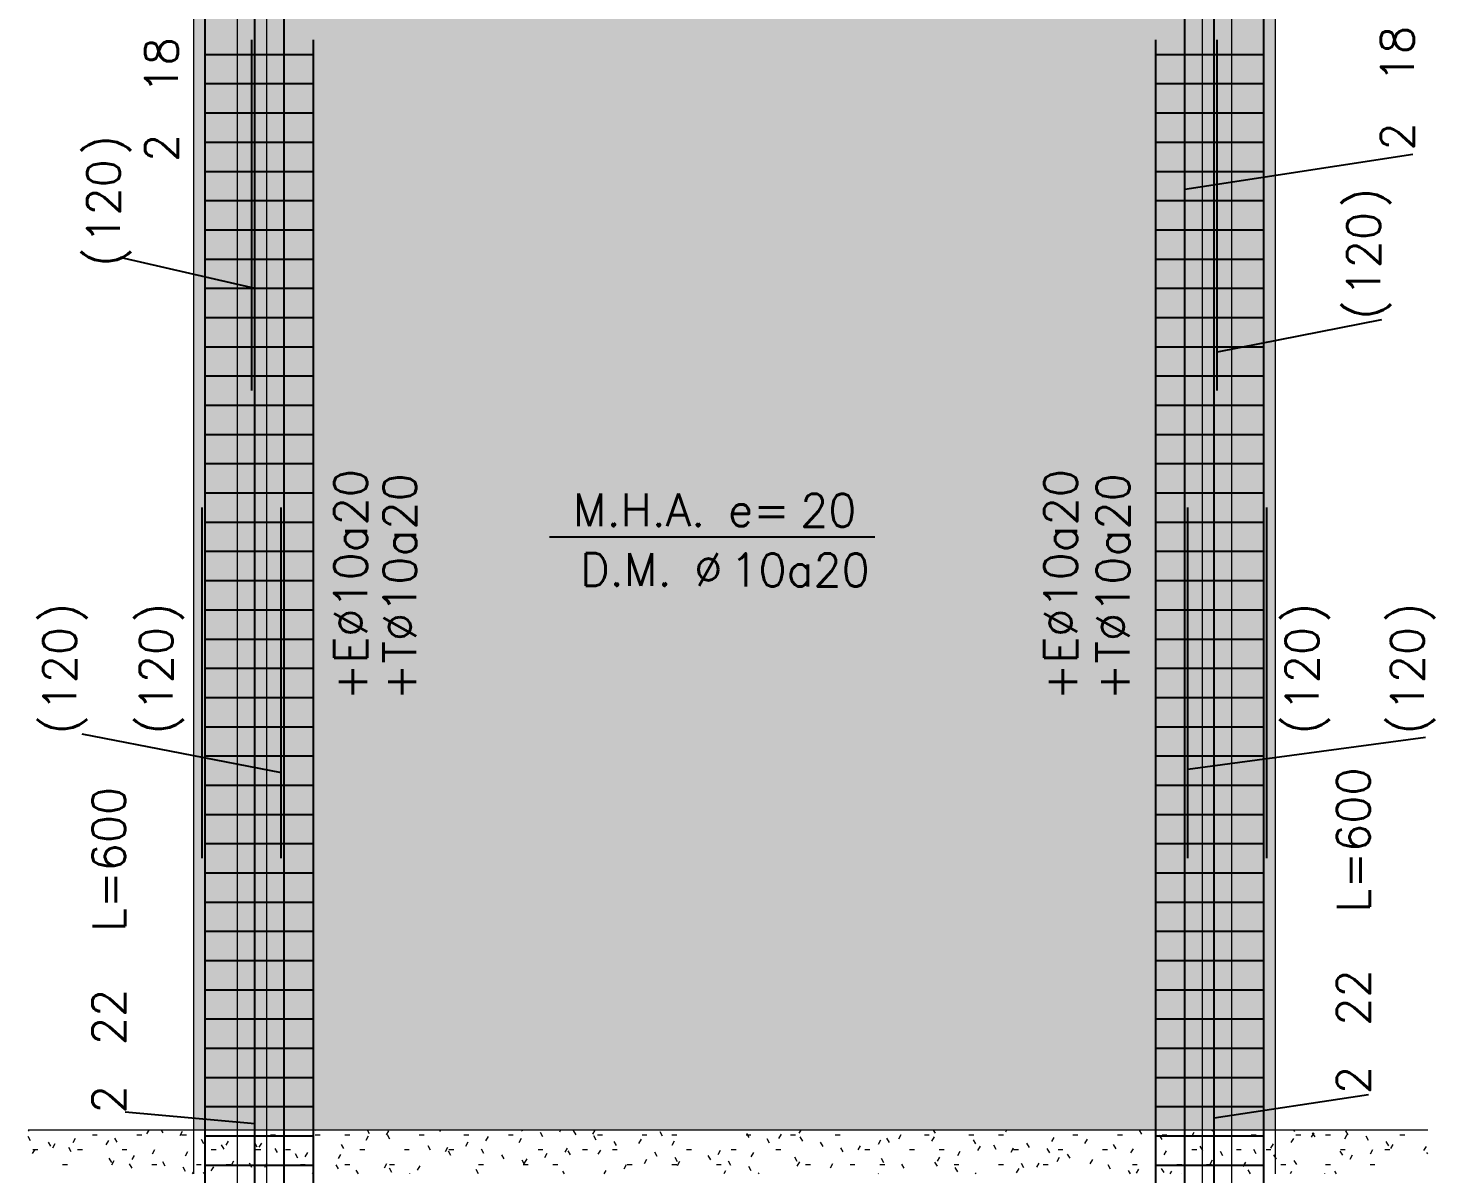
# Model space of a CAD drawing. Extents: x -58 to 5689, y 66 to 4123.
# Drawn here: x 535.8 to 1016.8, y 2535.9 to 2927.9 of the extents above; entities that cross this region are included whole.
import ezdxf
from ezdxf.enums import TextEntityAlignment as Align

# ---------------------------------------------------------------- set-up
doc = ezdxf.new("R2010")
doc.units = 0
doc.header["$LTSCALE"] = 30
doc.header["$MEASUREMENT"] = 0
doc.linetypes.add('EJE2a$0$RLE-PROYECCION', pattern=[0.71438, 0.47625, -0.23813])
doc.layers.get('0').update_dxf_attribs({"linetype": 'CONTINUOUS'})
doc.layers.add('EJE2a$0$RLA-ACHURADO', color=30, linetype='EJE2a$0$RLE-PROYECCION', lineweight=15, transparency=0.7)
doc.layers.add('EJE2a$0$RLA-CONTORNO', color=30, linetype='CONTINUOUS', lineweight=15)
doc.layers.add('EJE2a$0$RLA-EJES', color=1, linetype='CONTINUOUS', lineweight=9)
for name, color, linetype in [('EJE2a$0$RLA-FE', 7, 'CONTINUOUS'), ('EJE2a$0$TEXTOS-FE', 9, 'CONTINUOUS'), ('EJE2a$0$TEXTOS1', 9, 'CONTINUOUS')]:
    doc.layers.add(name, color=color, linetype=linetype)
doc.styles.add('EJE2a$0$ROMANS', font='romans.shx', dxfattribs={"height": 11.25})
pattern_1 = [(0, (-1931.41, -447.953), (20.32, 5.08), [1.676, -13.564, 1.676, -13.564, -81.28]), (0, (-1931.41, -447.953), (20.32, 5.08), [-30.48, 1.676, -28.804, 1.676, -13.564, -35.56]), (0, (-1931.41, -447.953), (20.32, 5.08), [-76.2, 1.676, -8.484, 1.676, -23.724]), (120, (-1923.79, -445.413), (-14.55941, 15.057636), [1.676, -13.564, 1.676, -13.564, -81.28]), (120, (-1923.79, -445.413), (-14.55941, 15.057636), [-30.48, 1.676, -28.804, 1.676, -13.564, -35.56]), (120, (-1923.79, -445.413), (-14.55941, 15.057636), [-76.2, 1.676, -8.484, 1.676, -23.724]), (240, (-1921.25, -435.253), (-5.76059, -20.137636), [1.676, -13.564, 1.676, -13.564, -81.28]), (240, (-1921.25, -435.253), (-5.76059, -20.137636), [-30.48, 1.676, -28.804, 1.676, -13.564, -35.56]), (240, (-1921.25, -435.253), (-5.76059, -20.137636), [-76.2, 1.676, -8.484, 1.676, -23.724])]

# ---------------------------------------------------------------- blocks, each defined once
blk = doc.blocks.new('*U40')
at = {"layer": 'EJE2a$0$RLA-FE'}
for p, q in [((0, 0), (1078.21, 0)), ((1078.21, 0), (1128.21, 0)), ((1128.21, 0), (1160, 0)), ((1160, 0), (1160, 0))]:
    blk.add_line(p, q, dxfattribs=at)
at = {"layer": 'EJE2a$0$RLA-FE', "color": 3, "style": 'EJE2a$0$ROMANS', "flags": 8}
for tag, p in [('F=', (488.44, 9.32)), ('NUM', (502.85, 9.32))]:
    blk.add_attdef(tag, text='', height=11.25, dxfattribs=at).set_placement(p, align=Align.RIGHT)
at = {"layer": 'EJE2a$0$RLA-FE', "color": 3, "style": 'EJE2a$0$ROMANS'}
for tag, p, flags in [('PHI', (506.74, 9.54), 14), ('DIAM', (516.6, 9.32), 12), ('MINUS', (538.62, 9.32), 13), ('MARK', (552.01, 9.32), 13), ('TEXTO_FE1', (555.31, 9.32), 8), ('TEXTO_FE2', (622.83, 9.34), 8), ('TIPO', (578.8, -75.78), 13), ('NVECES', (564.93, -94.72), 13), ('NUMFE', (568.86, -114.48), 13), ('CAPA', (577.06, -133.6), 13), ('DESPLAZA', (278.34, -151.59), 13), ('ESPACIO', (284.39, -169.95), 13), ('CANT', (298.23, -188.75), 13)]:
    blk.add_attdef(tag, p, '', height=11.25, dxfattribs=dict(at, flags=flags))
blk = doc.blocks.new('*U41')
at = {"layer": 'EJE2a$0$RLA-FE'}
for p, q in [((0, 0), (0, 0)), ((0, 0), (568.21, 0)), ((568.21, 0), (618.21, 0)), ((618.21, 0), (650, 0)), ((650, 0), (650, 0))]:
    blk.add_line(p, q, dxfattribs=at)
at = {"layer": 'EJE2a$0$RLA-FE', "color": 3, "style": 'EJE2a$0$ROMANS', "flags": 8}
for tag, p in [('F=', (233.44, 9.32)), ('NUM', (247.85, 9.32))]:
    blk.add_attdef(tag, text='', height=11.25, dxfattribs=at).set_placement(p, align=Align.RIGHT)
at = {"layer": 'EJE2a$0$RLA-FE', "color": 3, "style": 'EJE2a$0$ROMANS'}
for tag, p, flags in [('PHI', (251.74, 9.54), 14), ('DIAM', (261.6, 9.32), 12), ('MINUS', (283.62, 9.32), 13), ('MARK', (297.01, 9.32), 13), ('TEXTO_FE1', (300.31, 9.32), 8), ('TEXTO_FE2', (367.83, 9.34), 8), ('TIPO', (323.8, -75.78), 13), ('NVECES', (309.93, -94.72), 13), ('NUMFE', (313.86, -114.48), 13), ('CAPA', (322.06, -133.6), 13), ('DESPLAZA', (278.34, -151.59), 13), ('ESPACIO', (284.39, -169.95), 13), ('CANT', (298.23, -188.75), 13)]:
    blk.add_attdef(tag, p, '', height=11.25, dxfattribs=dict(at, flags=flags))
blk = doc.blocks.new('*U31')
at = {"layer": 'EJE2a$0$RLA-FE', "color": 6}
blk.add_line((0, 1), (120, 1), dxfattribs=at)
at = {"layer": 'EJE2a$0$RLA-FE', "color": 3, "style": 'EJE2a$0$ROMANS', "flags": 8}
for tag, p in [('(', (45.66, 11.14)), (')', (83.99, 11.14)), ('EMP', (64.68, 11.14))]:
    blk.add_attdef(tag, text='', height=11.25, dxfattribs=at).set_placement(p, align=Align.CENTER)
blk = doc.blocks.new('*U44')
at = {"layer": 'EJE2a$0$RLA-FE'}
for p, q in [((0, 0), (0, 0)), ((0, 0), (518.21, 0)), ((518.21, 0), (568.21, 0)), ((568.21, 0), (600, 0)), ((600, 0), (600, 0))]:
    blk.add_line(p, q, dxfattribs=at)
at = {"layer": 'EJE2a$0$RLA-FE', "color": 3, "style": 'EJE2a$0$ROMANS', "flags": 8}
for tag, p in [('F=', (227.91, 44.32)), ('NUM', (242.32, 44.32))]:
    blk.add_attdef(tag, text='', height=11.25, dxfattribs=at).set_placement(p, align=Align.RIGHT)
at = {"layer": 'EJE2a$0$RLA-FE', "color": 3, "style": 'EJE2a$0$ROMANS'}
for tag, p, flags in [('PHI', (246.21, 44.54), 14), ('DIAM', (256.07, 44.32), 12), ('MINUS', (278.09, 44.32), 13), ('MARK', (291.48, 44.32), 13), ('TEXTO_FE1', (294.78, 44.32), 8), ('TEXTO_FE2', (362.3, 44.34), 8), ('TIPO', (298.8, -75.78), 13), ('NVECES', (284.93, -94.72), 13), ('NUMFE', (288.86, -114.48), 13), ('CAPA', (297.06, -133.6), 13), ('DESPLAZA', (278.34, -151.59), 13), ('ESPACIO', (284.39, -169.95), 13), ('CANT', (298.23, -188.75), 13)]:
    blk.add_attdef(tag, p, '', height=11.25, dxfattribs=dict(at, flags=flags))
blk = doc.blocks.new('*U45')
at = {"layer": 'EJE2a$0$RLA-FE'}
for p, q in [((0, 0), (0, 0)), ((0, 0), (618.21, 0)), ((618.21, 0), (668.21, 0)), ((668.21, 0), (700, 0)), ((700, 0), (700, 0))]:
    blk.add_line(p, q, dxfattribs=at)
at = {"layer": 'EJE2a$0$RLA-FE', "color": 3, "style": 'EJE2a$0$ROMANS', "flags": 8}
for tag, p in [('F=', (258.44, 44.32)), ('NUM', (272.85, 44.32))]:
    blk.add_attdef(tag, text='', height=11.25, dxfattribs=at).set_placement(p, align=Align.RIGHT)
at = {"layer": 'EJE2a$0$RLA-FE', "color": 3, "style": 'EJE2a$0$ROMANS'}
for tag, p, flags in [('PHI', (276.74, 44.54), 14), ('DIAM', (286.6, 44.32), 12), ('MINUS', (308.62, 44.32), 13), ('MARK', (322.01, 44.32), 13), ('TEXTO_FE1', (325.31, 44.32), 8), ('TEXTO_FE2', (392.83, 44.34), 8), ('TIPO', (348.8, -75.78), 13), ('NVECES', (334.93, -94.72), 13), ('NUMFE', (338.86, -114.48), 13), ('CAPA', (347.06, -133.6), 13), ('DESPLAZA', (278.34, -151.59), 13), ('ESPACIO', (284.39, -169.95), 13), ('CANT', (298.23, -188.75), 13)]:
    blk.add_attdef(tag, p, '', height=11.25, dxfattribs=dict(at, flags=flags))
blk = doc.blocks.new('*U34')
at = {"layer": 'EJE2a$0$RLA-FE', "color": 6}
blk.add_line((0, 1), (120, 1), dxfattribs=at)
at = {"layer": 'EJE2a$0$RLA-FE', "color": 3, "style": 'EJE2a$0$ROMANS', "flags": 8}
for tag, p in [('(', (45.66, 46.14)), (')', (83.99, 46.14)), ('EMP', (64.68, 46.14))]:
    blk.add_attdef(tag, text='', height=11.25, dxfattribs=at).set_placement(p, align=Align.CENTER)
blk = doc.blocks.new('*U47')
at = {"layer": 'EJE2a$0$RLA-FE'}
for p, q in [((0, 0), (1078.21, 0)), ((1078.21, 0), (1128.21, 0)), ((1128.21, 0), (1160, 0)), ((1160, 0), (1160, 0))]:
    blk.add_line(p, q, dxfattribs=at)
at = {"layer": 'EJE2a$0$RLA-FE', "color": 3, "style": 'EJE2a$0$ROMANS', "flags": 8}
for tag, p in [('F=', (488.44, 69.32)), ('NUM', (502.85, 69.32))]:
    blk.add_attdef(tag, text='', height=11.25, dxfattribs=at).set_placement(p, align=Align.RIGHT)
at = {"layer": 'EJE2a$0$RLA-FE', "color": 3, "style": 'EJE2a$0$ROMANS'}
for tag, p, flags in [('PHI', (506.74, 69.54), 14), ('DIAM', (516.6, 69.32), 12), ('MINUS', (538.62, 69.32), 13), ('MARK', (552.01, 69.32), 13), ('TEXTO_FE1', (555.31, 69.32), 8), ('TEXTO_FE2', (622.83, 69.34), 8), ('TIPO', (578.8, -75.78), 13), ('NVECES', (564.93, -94.72), 13), ('NUMFE', (568.86, -114.48), 13), ('CAPA', (577.06, -133.6), 13), ('DESPLAZA', (278.34, -151.59), 13), ('ESPACIO', (284.39, -169.95), 13), ('CANT', (298.23, -188.75), 13)]:
    blk.add_attdef(tag, p, '', height=11.25, dxfattribs=dict(at, flags=flags))
blk = doc.blocks.new('*U48')
at = {"layer": 'EJE2a$0$RLA-FE'}
for p, q in [((0, 0), (0, 0)), ((0, 0), (618.21, 0)), ((618.21, 0), (668.21, 0)), ((668.21, 0), (700, 0)), ((700, 0), (700, 0))]:
    blk.add_line(p, q, dxfattribs=at)
at = {"layer": 'EJE2a$0$RLA-FE', "color": 3, "style": 'EJE2a$0$ROMANS', "flags": 8}
for tag, p in [('F=', (369.55, 69.32)), ('NUM', (383.96, 69.32))]:
    blk.add_attdef(tag, text='', height=11.25, dxfattribs=at).set_placement(p, align=Align.RIGHT)
at = {"layer": 'EJE2a$0$RLA-FE', "color": 3, "style": 'EJE2a$0$ROMANS'}
for tag, p, flags in [('PHI', (387.86, 69.54), 14), ('DIAM', (397.71, 69.32), 12), ('MINUS', (419.73, 69.32), 13), ('MARK', (433.12, 69.32), 13), ('TEXTO_FE1', (436.43, 69.32), 8), ('TEXTO_FE2', (503.95, 69.34), 8), ('TIPO', (348.8, -75.78), 13), ('NVECES', (334.93, -94.72), 13), ('NUMFE', (338.86, -114.48), 13), ('CAPA', (347.06, -133.6), 13), ('DESPLAZA', (278.34, -151.59), 13), ('ESPACIO', (284.39, -169.95), 13), ('CANT', (298.23, -188.75), 13)]:
    blk.add_attdef(tag, p, '', height=11.25, dxfattribs=dict(at, flags=flags))
blk = doc.blocks.new('*U37')
at = {"layer": 'EJE2a$0$RLA-FE', "color": 6}
blk.add_line((0, 1), (120, 1), dxfattribs=at)
at = {"layer": 'EJE2a$0$RLA-FE', "color": 3, "style": 'EJE2a$0$ROMANS', "flags": 8}
for tag, p in [('(', (45.66, 71.14)), ('EMP', (64.68, 71.14)), (')', (83.99, 71.14))]:
    blk.add_attdef(tag, text='', height=11.25, dxfattribs=at).set_placement(p, align=Align.CENTER)
blk = doc.blocks.new('*U50')
at = {"layer": 'EJE2a$0$RLA-FE'}
for p, q in [((0, 0), (918.21, 0)), ((918.21, 0), (968.21, 0)), ((968.21, 0), (1000, 0)), ((1000, 0), (1000, 0))]:
    blk.add_line(p, q, dxfattribs=at)
at = {"layer": 'EJE2a$0$RLA-FE', "color": 3, "style": 'EJE2a$0$ROMANS'}
for tag, p, flags in [('PHI', (426.74, 99.54), 14), ('DIAM', (436.6, 99.32), 12), ('MINUS', (458.62, 99.32), 13), ('MARK', (472.01, 99.32), 13), ('TEXTO_FE1', (475.31, 99.32), 8), ('TEXTO_FE2', (542.83, 99.34), 8), ('TIPO', (498.8, -75.78), 13), ('NVECES', (484.93, -94.72), 13), ('NUMFE', (488.86, -114.48), 13), ('CAPA', (497.06, -133.6), 13), ('DESPLAZA', (278.34, -151.59), 13), ('ESPACIO', (284.39, -169.95), 13), ('CANT', (298.23, -188.75), 13)]:
    blk.add_attdef(tag, p, '', height=11.25, dxfattribs=dict(at, flags=flags))
at = {"layer": 'EJE2a$0$RLA-FE', "color": 3, "style": 'EJE2a$0$ROMANS', "flags": 8}
for tag, p in [('F=', (408.44, 99.32)), ('NUM', (422.85, 99.32))]:
    blk.add_attdef(tag, text='', height=11.25, dxfattribs=at).set_placement(p, align=Align.RIGHT)
blk = doc.blocks.new('*U55')
at = {"layer": 'EJE2a$0$RLA-FE'}
for p, q in [((0, 0), (1078.21, 0)), ((1078.21, 0), (1128.21, 0)), ((1128.21, 0), (1160, 0)), ((1160, 0), (1160, 0))]:
    blk.add_line(p, q, dxfattribs=at)
at = {"layer": 'EJE2a$0$RLA-FE', "color": 3, "style": 'EJE2a$0$ROMANS', "text_generation_flag": 2}
for tag, p, flags in [('NUMFE', (568.86, 142.04), 13), ('NVECES', (564.93, 122.27), 13), ('TIPO', (578.8, 103.34), 13), ('TEXTO_FE1', (555.31, 18.23), 8), ('TEXTO_FE2', (622.83, 18.22), 8), ('PHI', (506.74, 18.02), 14), ('DIAM', (516.6, 18.23), 12), ('MINUS', (538.62, 18.23), 13), ('MARK', (552.01, 18.23), 13)]:
    blk.add_attdef(tag, p, '', height=11.25, rotation=180, dxfattribs=dict(at, flags=flags))
at = {"layer": 'EJE2a$0$RLA-FE', "color": 3, "style": 'EJE2a$0$ROMANS', "text_generation_flag": 2, "flags": 8}
for tag, p in [('F=', (488.44, 18.23)), ('NUM', (502.85, 18.23))]:
    blk.add_attdef(tag, text='', height=11.25, rotation=180, dxfattribs=at).set_placement(p, align=Align.RIGHT)
at = {"layer": 'EJE2a$0$RLA-FE', "color": 3, "style": 'EJE2a$0$ROMANS', "flags": 13}
for tag, p in [('CAPA', (577.06, -133.6)), ('DESPLAZA', (278.34, -151.59)), ('ESPACIO', (284.39, -169.95)), ('CANT', (298.23, -188.75))]:
    blk.add_attdef(tag, p, '', height=11.25, dxfattribs=at)
blk = doc.blocks.new('*U60')
at = {"layer": 'EJE2a$0$RLA-FE'}
for p, q in [((0, 0), (0, 0)), ((0, 0), (568.21, 0)), ((568.21, 0), (618.21, 0)), ((618.21, 0), (650, 0)), ((650, 0), (650, 0))]:
    blk.add_line(p, q, dxfattribs=at)
at = {"layer": 'EJE2a$0$RLA-FE', "color": 3, "style": 'EJE2a$0$ROMANS', "text_generation_flag": 2}
for tag, p, flags in [('NUMFE', (313.86, 142.04), 13), ('NVECES', (309.93, 122.27), 13), ('TIPO', (323.8, 103.34), 13), ('TEXTO_FE1', (366.83, 18.23), 8), ('TEXTO_FE2', (434.35, 18.22), 8), ('PHI', (318.26, 18.02), 14), ('DIAM', (328.12, 18.23), 12), ('MINUS', (350.14, 18.23), 13), ('MARK', (363.53, 18.23), 13)]:
    blk.add_attdef(tag, p, '', height=11.25, rotation=180, dxfattribs=dict(at, flags=flags))
at = {"layer": 'EJE2a$0$RLA-FE', "color": 3, "style": 'EJE2a$0$ROMANS', "text_generation_flag": 2, "flags": 8}
for tag, p in [('F=', (299.96, 18.23)), ('NUM', (314.37, 18.23))]:
    blk.add_attdef(tag, text='', height=11.25, rotation=180, dxfattribs=at).set_placement(p, align=Align.RIGHT)
at = {"layer": 'EJE2a$0$RLA-FE', "color": 3, "style": 'EJE2a$0$ROMANS', "flags": 13}
for tag, p in [('CAPA', (322.06, -133.6)), ('DESPLAZA', (278.34, -151.59)), ('ESPACIO', (284.39, -169.95)), ('CANT', (298.23, -188.75))]:
    blk.add_attdef(tag, p, '', height=11.25, dxfattribs=at)
blk = doc.blocks.new('*U56')
at = {"layer": 'EJE2a$0$RLA-FE'}
for p, q in [((0, 0), (0, 0)), ((0, 0), (518.21, 0)), ((518.21, 0), (568.21, 0)), ((568.21, 0), (600, 0)), ((600, 0), (600, 0))]:
    blk.add_line(p, q, dxfattribs=at)
at = {"layer": 'EJE2a$0$RLA-FE', "color": 3, "style": 'EJE2a$0$ROMANS', "text_generation_flag": 2}
for tag, p, flags in [('NUMFE', (288.86, 212.04), 13), ('NVECES', (284.93, 192.27), 13), ('TIPO', (298.8, 173.34), 13), ('PHI', (252.83, 53.02), 14), ('DIAM', (262.68, 53.23), 12), ('MINUS', (284.7, 53.23), 13), ('MARK', (298.09, 53.23), 13), ('TEXTO_FE1', (301.4, 53.23), 8), ('TEXTO_FE2', (368.92, 53.22), 8)]:
    blk.add_attdef(tag, p, '', height=11.25, rotation=180, dxfattribs=dict(at, flags=flags))
at = {"layer": 'EJE2a$0$RLA-FE', "color": 3, "style": 'EJE2a$0$ROMANS', "text_generation_flag": 2, "flags": 8}
for tag, p in [('F=', (234.52, 53.23)), ('NUM', (248.93, 53.23))]:
    blk.add_attdef(tag, text='', height=11.25, rotation=180, dxfattribs=at).set_placement(p, align=Align.RIGHT)
at = {"layer": 'EJE2a$0$RLA-FE', "color": 3, "style": 'EJE2a$0$ROMANS', "flags": 13}
for tag, p in [('CAPA', (297.06, -133.6)), ('DESPLAZA', (278.34, -151.59)), ('ESPACIO', (284.39, -169.95)), ('CANT', (298.23, -188.75))]:
    blk.add_attdef(tag, p, '', height=11.25, dxfattribs=at)
blk = doc.blocks.new('*U61')
at = {"layer": 'EJE2a$0$RLA-FE'}
for p, q in [((0, 0), (0, 0)), ((0, 0), (618.21, 0)), ((618.21, 0), (668.21, 0)), ((668.21, 0), (700, 0)), ((700, 0), (700, 0))]:
    blk.add_line(p, q, dxfattribs=at)
at = {"layer": 'EJE2a$0$RLA-FE', "color": 3, "style": 'EJE2a$0$ROMANS', "text_generation_flag": 2}
for tag, p, flags in [('NUMFE', (338.86, 212.04), 13), ('NVECES', (334.93, 192.27), 13), ('TIPO', (348.8, 173.34), 13), ('PHI', (299.64, 53.02), 14), ('DIAM', (309.5, 53.23), 12), ('MINUS', (331.52, 53.23), 13), ('MARK', (344.91, 53.23), 13), ('TEXTO_FE1', (348.21, 53.23), 8), ('TEXTO_FE2', (415.73, 53.22), 8)]:
    blk.add_attdef(tag, p, '', height=11.25, rotation=180, dxfattribs=dict(at, flags=flags))
at = {"layer": 'EJE2a$0$RLA-FE', "color": 3, "style": 'EJE2a$0$ROMANS', "text_generation_flag": 2, "flags": 8}
for tag, p in [('F=', (281.34, 53.23)), ('NUM', (295.75, 53.23))]:
    blk.add_attdef(tag, text='', height=11.25, rotation=180, dxfattribs=at).set_placement(p, align=Align.RIGHT)
at = {"layer": 'EJE2a$0$RLA-FE', "color": 3, "style": 'EJE2a$0$ROMANS', "flags": 13}
for tag, p in [('CAPA', (347.06, -133.6)), ('DESPLAZA', (278.34, -151.59)), ('ESPACIO', (284.39, -169.95)), ('CANT', (298.23, -188.75))]:
    blk.add_attdef(tag, p, '', height=11.25, dxfattribs=at)
blk = doc.blocks.new('*U58')
at = {"layer": 'EJE2a$0$RLA-FE', "color": 6}
blk.add_line((0, 1), (120, 1), dxfattribs=at)
at = {"layer": 'EJE2a$0$RLA-FE', "color": 3, "style": 'EJE2a$0$ROMANS', "text_generation_flag": 2, "flags": 8}
for tag, p in [('(', (27.62, 56.7)), (')', (65.96, 56.7)), ('EMP', (46.64, 56.7))]:
    blk.add_attdef(tag, text='', height=11.25, rotation=180, dxfattribs=at).set_placement(p, align=Align.CENTER)
blk = doc.blocks.new('*U53')
at = {"layer": 'EJE2a$0$RLA-FE'}
for p, q in [((0, 0), (1078.21, 0)), ((1078.21, 0), (1128.21, 0)), ((1128.21, 0), (1160, 0)), ((1160, 0), (1160, 0))]:
    blk.add_line(p, q, dxfattribs=at)
at = {"layer": 'EJE2a$0$RLA-FE', "color": 3, "style": 'EJE2a$0$ROMANS', "text_generation_flag": 2}
for tag, p, flags in [('NUMFE', (568.86, 262.04), 13), ('NVECES', (564.93, 242.27), 13), ('TIPO', (578.8, 223.34), 13), ('PHI', (506.74, 78.02), 14), ('DIAM', (516.6, 78.23), 12), ('MINUS', (538.62, 78.23), 13), ('MARK', (552.01, 78.23), 13), ('TEXTO_FE1', (555.31, 78.23), 8), ('TEXTO_FE2', (622.83, 78.22), 8)]:
    blk.add_attdef(tag, p, '', height=11.25, rotation=180, dxfattribs=dict(at, flags=flags))
at = {"layer": 'EJE2a$0$RLA-FE', "color": 3, "style": 'EJE2a$0$ROMANS', "text_generation_flag": 2, "flags": 8}
for tag, p in [('F=', (488.44, 78.23)), ('NUM', (502.85, 78.23))]:
    blk.add_attdef(tag, text='', height=11.25, rotation=180, dxfattribs=at).set_placement(p, align=Align.RIGHT)
at = {"layer": 'EJE2a$0$RLA-FE', "color": 3, "style": 'EJE2a$0$ROMANS', "flags": 13}
for tag, p in [('CAPA', (577.06, -133.6)), ('DESPLAZA', (278.34, -151.59)), ('ESPACIO', (284.39, -169.95)), ('CANT', (298.23, -188.75))]:
    blk.add_attdef(tag, p, '', height=11.25, dxfattribs=at)
blk = doc.blocks.new('*U59')
at = {"layer": 'EJE2a$0$RLA-FE'}
for p, q in [((0, 0), (0, 0)), ((0, 0), (618.21, 0)), ((618.21, 0), (668.21, 0)), ((668.21, 0), (700, 0)), ((700, 0), (700, 0))]:
    blk.add_line(p, q, dxfattribs=at)
at = {"layer": 'EJE2a$0$RLA-FE', "color": 3, "style": 'EJE2a$0$ROMANS', "text_generation_flag": 2}
for tag, p, flags in [('NUMFE', (338.86, 262.04), 13), ('NVECES', (334.93, 242.27), 13), ('TIPO', (348.8, 223.34), 13), ('PHI', (255.64, 78.02), 14), ('DIAM', (265.5, 78.23), 12), ('MINUS', (287.52, 78.23), 13), ('MARK', (300.91, 78.23), 13), ('TEXTO_FE1', (304.21, 78.23), 8), ('TEXTO_FE2', (371.73, 78.22), 8)]:
    blk.add_attdef(tag, p, '', height=11.25, rotation=180, dxfattribs=dict(at, flags=flags))
at = {"layer": 'EJE2a$0$RLA-FE', "color": 3, "style": 'EJE2a$0$ROMANS', "text_generation_flag": 2, "flags": 8}
for tag, p in [('F=', (237.34, 78.23)), ('NUM', (251.75, 78.23))]:
    blk.add_attdef(tag, text='', height=11.25, rotation=180, dxfattribs=at).set_placement(p, align=Align.RIGHT)
at = {"layer": 'EJE2a$0$RLA-FE', "color": 3, "style": 'EJE2a$0$ROMANS', "flags": 13}
for tag, p in [('CAPA', (347.06, -133.6)), ('DESPLAZA', (278.34, -151.59)), ('ESPACIO', (284.39, -169.95)), ('CANT', (298.23, -188.75))]:
    blk.add_attdef(tag, p, '', height=11.25, dxfattribs=at)
blk = doc.blocks.new('*U57')
at = {"layer": 'EJE2a$0$RLA-FE', "color": 6}
blk.add_line((0, 1), (120, 1), dxfattribs=at)
at = {"layer": 'EJE2a$0$RLA-FE', "color": 3, "style": 'EJE2a$0$ROMANS', "text_generation_flag": 2, "flags": 8}
for tag, p in [('(', (45.66, 81.7)), (')', (83.99, 81.7)), ('EMP', (64.68, 81.7))]:
    blk.add_attdef(tag, text='', height=11.25, rotation=180, dxfattribs=at).set_placement(p, align=Align.CENTER)
blk = doc.blocks.new('*U54')
at = {"layer": 'EJE2a$0$RLA-FE'}
for p, q in [((0, 0), (918.21, 0)), ((918.21, 0), (968.21, 0)), ((968.21, 0), (1000, 0)), ((1000, 0), (1000, 0))]:
    blk.add_line(p, q, dxfattribs=at)
at = {"layer": 'EJE2a$0$RLA-FE', "color": 3, "style": 'EJE2a$0$ROMANS', "text_generation_flag": 2}
for tag, p, flags in [('NUMFE', (488.86, 322.04), 13), ('NVECES', (484.93, 302.27), 13), ('TIPO', (498.8, 283.34), 13), ('PHI', (426.74, 108.02), 14), ('DIAM', (436.6, 108.23), 12), ('MINUS', (458.62, 108.23), 13), ('MARK', (472.01, 108.23), 13), ('TEXTO_FE1', (475.31, 108.23), 8), ('TEXTO_FE2', (542.83, 108.22), 8)]:
    blk.add_attdef(tag, p, '', height=11.25, rotation=180, dxfattribs=dict(at, flags=flags))
at = {"layer": 'EJE2a$0$RLA-FE', "color": 3, "style": 'EJE2a$0$ROMANS', "text_generation_flag": 2, "flags": 8}
for tag, p in [('F=', (408.44, 108.23)), ('NUM', (422.85, 108.23))]:
    blk.add_attdef(tag, text='', height=11.25, rotation=180, dxfattribs=at).set_placement(p, align=Align.RIGHT)
at = {"layer": 'EJE2a$0$RLA-FE', "color": 3, "style": 'EJE2a$0$ROMANS', "flags": 13}
for tag, p in [('CAPA', (497.06, -133.6)), ('DESPLAZA', (278.34, -151.59)), ('ESPACIO', (284.39, -169.95)), ('CANT', (298.23, -188.75))]:
    blk.add_attdef(tag, p, '', height=11.25, dxfattribs=at)
blk = doc.blocks.new('*U65')
at = {"layer": 'EJE2a$0$RLA-FE', "color": 6}
blk.add_line((0, 1), (120, 1), dxfattribs=at)
at = {"layer": 'EJE2a$0$RLA-FE', "color": 3, "style": 'EJE2a$0$ROMANS', "text_generation_flag": 2, "flags": 8}
for tag, p in [('(', (45.66, 18.66)), (')', (83.99, 18.66)), ('EMP', (64.68, 18.66))]:
    blk.add_attdef(tag, text='', height=11.25, rotation=180, dxfattribs=at).set_placement(p, align=Align.CENTER)
blk = doc.blocks.new('*U28')
at = {"layer": 'EJE2a$0$TEXTOS1', "color": 5}
blk.add_line((-55.6, 0), (55.6, 0), dxfattribs=at)
at = {"layer": 'EJE2a$0$TEXTOS-FE', "color": 9, "style": 'EJE2a$0$ROMANS'}
blk.add_text('D.M. %%C', height=11.25, dxfattribs=at).set_placement((-20.83, -16.82), align=Align.CENTER)
at = {"layer": 'EJE2a$0$TEXTOS-FE', "color": 9, "style": 'EJE2a$0$ROMANS', "flags": 12}
blk.add_attdef('MALLA_1', (6.16, -16.96), '', height=11.25, dxfattribs=at)
at = {"layer": 'EJE2a$0$TEXTOS1', "color": 9, "style": 'EJE2a$0$ROMANS'}
blk.add_text('M.H.A. e=', height=11.25, dxfattribs=at).set_placement((-10.55, 3.6), align=Align.CENTER)
at = {"layer": 'EJE2a$0$TEXTOS1', "color": 9, "style": 'EJE2a$0$ROMANS', "flags": 12}
blk.add_attdef('ESPESOR', (30.06, 3.44), '', height=11.25, dxfattribs=at)
blk = doc.blocks.new('EJE2a')
at = {"layer": 'EJE2a$0$RLA-ACHURADO'}
h = blk.add_hatch(dxfattribs=at)
h.set_pattern_fill('SAND - DENSE', color=256, style=0, pattern_type=2)
h.set_pattern_definition(pattern_1)
h.paths.add_polyline_path([(-1709.52, -5), (-1709.52, 376), (-1729.02, 376), (-1729.02, 391), (-2060.02, 391), (-2060.02, 376), (-2079.52, 376), (-2079.52, -5), (-1729.02, -5)], flags=0)
h = blk.add_hatch(dxfattribs=at)
h.set_pattern_fill('SAND - DENSE', color=256, style=0, pattern_type=2)
h.set_pattern_definition(pattern_1)
h.paths.add_polyline_path([(-2136.06, -20), (-1657.51, -20), (-1657.51, -5), (-2136.06, -5)], flags=0)
at = {"layer": 'EJE2a$0$RLA-CONTORNO'}
for p, q in [((-2054.52, 787), (-2054.52, -857)), ((-1734.52, -857), (-1734.52, 787)), ((-2079.52, 376), (-2079.52, -20)), ((-1709.52, -20), (-1709.52, 376)), ((-1657.51, -5), (-2136.06, -5))]:
    blk.add_line(p, q, dxfattribs=at)
at = {"layer": 'EJE2a$0$RLA-EJES'}
for p, q in [((-2064.52, -973.11), (-2064.52, 1463)), ((-1724.52, -973.11), (-1724.52, 1463))]:
    blk.add_line(p, q, dxfattribs=at)
at = {"layer": 'EJE2a$0$RLA-FE', "color": 1}
for p, q in [((-2075.52, 363), (-2038.52, 363)), ((-1750.52, 363), (-1713.52, 363)), ((-2075.52, 353), (-2038.52, 353)), ((-1750.52, 353), (-1713.52, 353)), ((-2075.52, 343), (-2038.52, 343)), ((-1750.52, 343), (-1713.52, 343)), ((-2075.52, 333), (-2038.52, 333)), ((-1750.52, 333), (-1713.52, 333)), ((-2075.52, 323), (-2038.52, 323)), ((-1750.52, 323), (-1713.52, 323)), ((-2075.52, 313), (-2038.52, 313)), ((-1750.52, 313), (-1713.52, 313)), ((-2075.52, 303), (-2038.52, 303)), ((-1750.52, 303), (-1713.52, 303)), ((-2075.52, 293), (-2038.52, 293)), ((-1750.52, 293), (-1713.52, 293)), ((-2075.52, 283), (-2038.52, 283)), ((-1750.52, 283), (-1713.52, 283)), ((-2075.52, 273), (-2038.52, 273)), ((-1750.52, 273), (-1713.52, 273)), ((-2075.52, 263), (-2038.52, 263)), ((-1750.52, 263), (-1713.52, 263)), ((-2075.52, 253), (-2038.52, 253)), ((-1750.52, 253), (-1713.52, 253)), ((-2075.52, 243), (-2038.52, 243)), ((-1750.52, 243), (-1713.52, 243)), ((-2075.52, 233), (-2038.52, 233)), ((-1750.52, 233), (-1713.52, 233)), ((-2075.52, 223), (-2038.52, 223)), ((-1750.52, 223), (-1713.52, 223)), ((-2075.52, 213), (-2038.52, 213)), ((-1750.52, 213), (-1713.52, 213)), ((-2075.52, 203), (-2038.52, 203)), ((-1750.52, 203), (-1713.52, 203)), ((-2075.52, 193), (-2038.52, 193)), ((-1750.52, 193), (-1713.52, 193)), ((-2075.52, 183), (-2038.52, 183)), ((-1750.52, 183), (-1713.52, 183)), ((-2075.52, 173), (-2038.52, 173)), ((-1750.52, 173), (-1713.52, 173)), ((-2075.52, 163), (-2038.52, 163)), ((-1750.52, 163), (-1713.52, 163)), ((-2075.52, 153), (-2038.52, 153)), ((-1750.52, 153), (-1713.52, 153)), ((-2075.52, 143), (-2038.52, 143)), ((-1750.52, 143), (-1713.52, 143)), ((-2075.52, 133), (-2038.52, 133)), ((-1750.52, 133), (-1713.52, 133)), ((-2075.52, 123), (-2038.52, 123)), ((-1750.52, 123), (-1713.52, 123)), ((-2075.52, 113), (-2038.52, 113)), ((-1750.52, 113), (-1713.52, 113)), ((-2075.52, 103), (-2038.52, 103)), ((-1750.52, 103), (-1713.52, 103)), ((-2075.52, 93), (-2038.52, 93)), ((-1750.52, 93), (-1713.52, 93)), ((-2075.52, 83), (-2038.52, 83)), ((-1750.52, 83), (-1713.52, 83)), ((-2075.52, 73), (-2038.52, 73)), ((-1750.52, 73), (-1713.52, 73)), ((-2075.52, 63), (-2038.52, 63)), ((-1750.52, 63), (-1713.52, 63)), ((-2075.52, 53), (-2038.52, 53)), ((-1750.52, 53), (-1713.52, 53)), ((-2075.52, 43), (-2038.52, 43)), ((-1750.52, 43), (-1713.52, 43)), ((-2075.52, 33), (-2038.52, 33)), ((-1750.52, 33), (-1713.52, 33)), ((-2075.52, 23), (-2038.52, 23)), ((-1750.52, 23), (-1713.52, 23)), ((-2075.52, 13), (-2038.52, 13)), ((-1750.52, 13), (-1713.52, 13)), ((-2075.52, 3), (-2038.52, 3)), ((-1750.52, 3), (-1713.52, 3)), ((-2075.52, -7), (-2038.52, -7)), ((-1750.52, -7), (-1713.52, -7)), ((-2075.52, -17), (-2038.52, -17)), ((-1750.52, -17), (-1713.52, -17))]:
    blk.add_line(p, q, dxfattribs=at)
at = {"layer": 'EJE2a$0$RLA-FE', "color": 2}
for p, q in [((-1740.52, 316.87), (-1662.63, 328.91)), ((-2104.66, 293.66), (-2058.52, 283)), ((-1673.27, 272.23), (-1729.52, 261.08)), ((-2117.68, 130.6), (-2049.52, 117.36)), ((-1658.28, 129.34), (-1739.52, 118.4)), ((-1677.75, 7.01), (-1730.52, -0.99)), ((-2102.84, 1.21), (-2058.52, -2.81))]:
    blk.add_line(p, q, dxfattribs=at)
ref = blk.add_blockref('*U28', (-1902.17, 197.97))
ref.add_attrib('ESPESOR', '20', (-1872.11, 201.41), dxfattribs={"layer": 'EJE2a$0$TEXTOS1', "color": 9, "height": 11.25, "style": 'EJE2a$0$ROMANS'})
ref.add_attrib('MALLA_1', '10a20', (-1896.01, 181.01), dxfattribs={"layer": 'EJE2a$0$TEXTOS-FE', "color": 9, "height": 11.25, "style": 'EJE2a$0$ROMANS'})
ref = blk.add_blockref('*U37', (-2048.52, 88), dxfattribs=dict(rotation=90))
ref.add_attrib('EMP', '120', dxfattribs={"layer": 'EJE2a$0$RLA-FE', "color": 3, "height": 11.25, "rotation": 90, "style": 'EJE2a$0$ROMANS'}).set_placement((-2119.66, 152.68), align=Align.CENTER)
ref.add_attrib('(', '(', dxfattribs={"layer": 'EJE2a$0$RLA-FE', "color": 3, "height": 11.25, "rotation": 90, "style": 'EJE2a$0$ROMANS'}).set_placement((-2119.66, 133.66), align=Align.CENTER)
ref.add_attrib(')', ')', dxfattribs={"layer": 'EJE2a$0$RLA-FE', "color": 3, "height": 11.25, "rotation": 90, "style": 'EJE2a$0$ROMANS'}).set_placement((-2119.66, 171.99), align=Align.CENTER)
ref = blk.add_blockref('*U57', (-1740.52, 88), dxfattribs=dict(xscale=-1, rotation=270))
ref.add_attrib('EMP', '120', dxfattribs={"layer": 'EJE2a$0$RLA-FE', "color": 3, "height": 11.25, "rotation": 90, "style": 'EJE2a$0$ROMANS'}).set_placement((-1658.82, 152.68), align=Align.CENTER)
ref.add_attrib('(', '(', dxfattribs={"layer": 'EJE2a$0$RLA-FE', "color": 3, "height": 11.25, "rotation": 90, "style": 'EJE2a$0$ROMANS'}).set_placement((-1658.82, 133.66), align=Align.CENTER)
ref.add_attrib(')', ')', dxfattribs={"layer": 'EJE2a$0$RLA-FE', "color": 3, "height": 11.25, "rotation": 90, "style": 'EJE2a$0$ROMANS'}).set_placement((-1658.82, 171.99), align=Align.CENTER)
ref = blk.add_blockref('*U65', (-1713.52, 88), dxfattribs=dict(xscale=-1, rotation=270))
ref.add_attrib('EMP', '120', dxfattribs={"layer": 'EJE2a$0$RLA-FE', "color": 3, "height": 11.25, "rotation": 90, "style": 'EJE2a$0$ROMANS'}).set_placement((-1694.85, 152.68), align=Align.CENTER)
ref.add_attrib('(', '(', dxfattribs={"layer": 'EJE2a$0$RLA-FE', "color": 3, "height": 11.25, "rotation": 90, "style": 'EJE2a$0$ROMANS'}).set_placement((-1694.85, 133.66), align=Align.CENTER)
ref.add_attrib(')', ')', dxfattribs={"layer": 'EJE2a$0$RLA-FE', "color": 3, "height": 11.25, "rotation": 90, "style": 'EJE2a$0$ROMANS'}).set_placement((-1694.85, 171.99), align=Align.CENTER)
at = {"layer": 'EJE2a$0$RLA-FE'}
ref = blk.add_blockref('*U45', (-2058.52, 248), dxfattribs=dict(at, rotation=90))
ref.add_attrib('DIAM', '18', (-2102.84, 534.6), dxfattribs={"color": 3, "height": 11.25, "rotation": 90, "style": 'EJE2a$0$ROMANS'})
ref.add_attrib('NUM', '2', dxfattribs={"color": 3, "height": 11.25, "rotation": 90, "style": 'EJE2a$0$ROMANS'}).set_placement((-2102.84, 520.85), align=Align.RIGHT)
ref.add_attrib('TEXTO_FE1', 'L=700', (-2102.84, 573.31), dxfattribs={"color": 3, "height": 11.25, "rotation": 90, "style": 'EJE2a$0$ROMANS'})
ref = blk.add_blockref('*U61', (-1730.52, 248), dxfattribs=dict(at, xscale=-1, rotation=270))
ref.add_attrib('DIAM', '18', (1677.29, 557.5), dxfattribs={"color": 3, "extrusion": (0, 0, -1), "height": 11.25, "rotation": 270, "style": 'EJE2a$0$ROMANS', "text_generation_flag": 2})
ref.add_attrib('NUM', '2', dxfattribs={"color": 3, "extrusion": (0, 0, -1), "height": 11.25, "rotation": 270, "style": 'EJE2a$0$ROMANS', "text_generation_flag": 2}).set_placement((1677.29, 543.75), align=Align.RIGHT)
ref.add_attrib('TEXTO_FE1', 'L=700', (1677.29, 596.21), dxfattribs={"color": 3, "extrusion": (0, 0, -1), "height": 11.25, "rotation": 270, "style": 'EJE2a$0$ROMANS', "text_generation_flag": 2})
ref = blk.add_blockref('*U48', (-2048.52, 88), dxfattribs=dict(at, rotation=90))
ref.add_attrib('DIAM', '18', (-2117.84, 485.71), dxfattribs={"color": 3, "height": 11.25, "rotation": 90, "style": 'EJE2a$0$ROMANS'})
ref.add_attrib('NUM', '2', dxfattribs={"color": 3, "height": 11.25, "rotation": 90, "style": 'EJE2a$0$ROMANS'}).set_placement((-2117.84, 471.96), align=Align.RIGHT)
ref.add_attrib('TEXTO_FE1', 'L=700', (-2117.84, 524.43), dxfattribs={"color": 3, "height": 11.25, "rotation": 90, "style": 'EJE2a$0$ROMANS'})
ref = blk.add_blockref('*U59', (-1740.52, 88), dxfattribs=dict(at, xscale=-1, rotation=270))
ref.add_attrib('DIAM', '18', (1662.29, 353.5), dxfattribs={"color": 3, "extrusion": (0, 0, -1), "height": 11.25, "rotation": 270, "style": 'EJE2a$0$ROMANS', "text_generation_flag": 2})
ref.add_attrib('NUM', '2', dxfattribs={"color": 3, "extrusion": (0, 0, -1), "height": 11.25, "rotation": 270, "style": 'EJE2a$0$ROMANS', "text_generation_flag": 2}).set_placement((1662.29, 339.75), align=Align.RIGHT)
ref.add_attrib('TEXTO_FE1', 'L=700', (1662.29, 392.21), dxfattribs={"color": 3, "extrusion": (0, 0, -1), "height": 11.25, "rotation": 270, "style": 'EJE2a$0$ROMANS', "text_generation_flag": 2})
ref = blk.add_blockref('*U41', (-2075.52, 88), dxfattribs=dict(at, rotation=90))
ref.add_attrib('DIAM', '18', (-2084.84, 349.6), dxfattribs={"color": 3, "height": 11.25, "rotation": 90, "style": 'EJE2a$0$ROMANS'})
ref.add_attrib('NUM', '2', dxfattribs={"color": 3, "height": 11.25, "rotation": 90, "style": 'EJE2a$0$ROMANS'}).set_placement((-2084.84, 335.85), align=Align.RIGHT)
ref.add_attrib('TEXTO_FE1', 'L=650', (-2084.84, 388.31), dxfattribs={"color": 3, "height": 11.25, "rotation": 90, "style": 'EJE2a$0$ROMANS'})
ref = blk.add_blockref('*U60', (-1713.52, 88), dxfattribs=dict(at, xscale=-1, rotation=270))
ref.add_attrib('DIAM', '18', (1695.29, 416.12), dxfattribs={"color": 3, "extrusion": (0, 0, -1), "height": 11.25, "rotation": 270, "style": 'EJE2a$0$ROMANS', "text_generation_flag": 2})
ref.add_attrib('NUM', '2', dxfattribs={"color": 3, "extrusion": (0, 0, -1), "height": 11.25, "rotation": 270, "style": 'EJE2a$0$ROMANS', "text_generation_flag": 2}).set_placement((1695.29, 402.37), align=Align.RIGHT)
ref.add_attrib('TEXTO_FE1', 'L=650', (1695.29, 454.83), dxfattribs={"color": 3, "extrusion": (0, 0, -1), "height": 11.25, "rotation": 270, "style": 'EJE2a$0$ROMANS', "text_generation_flag": 2})
at = {"layer": 'EJE2a$0$RLA-FE', "rotation": 90}
for name, p in [('*U50', (-2038.52, -632)), ('*U47', (-2048.52, -952)), ('*U40', (-2075.52, -952))]:
    blk.add_blockref(name, p, dxfattribs=at)
at = {"layer": 'EJE2a$0$RLA-FE'}
ref = blk.add_blockref('*U34', (-2058.52, 248), dxfattribs=dict(at, rotation=90))
ref.add_attrib('EMP', '120', dxfattribs={"color": 3, "height": 11.25, "rotation": 90, "style": 'EJE2a$0$ROMANS'}).set_placement((-2104.66, 312.68), align=Align.CENTER)
ref.add_attrib('(', '(', dxfattribs={"color": 3, "height": 11.25, "rotation": 90, "style": 'EJE2a$0$ROMANS'}).set_placement((-2104.66, 293.66), align=Align.CENTER)
ref.add_attrib(')', ')', dxfattribs={"color": 3, "height": 11.25, "rotation": 90, "style": 'EJE2a$0$ROMANS'}).set_placement((-2104.66, 331.99), align=Align.CENTER)
ref = blk.add_blockref('*U44', (-2058.52, -232), dxfattribs=dict(at, rotation=90))
ref.add_attrib('DIAM', '22', (-2102.84, 24.07), dxfattribs={"color": 3, "height": 11.25, "rotation": 90, "style": 'EJE2a$0$ROMANS'})
ref.add_attrib('NUM', '2', dxfattribs={"color": 3, "height": 11.25, "rotation": 90, "style": 'EJE2a$0$ROMANS'}).set_placement((-2102.84, 10.32), align=Align.RIGHT)
ref.add_attrib('TEXTO_FE1', 'L=600', (-2102.84, 62.78), dxfattribs={"color": 3, "height": 11.25, "rotation": 90, "style": 'EJE2a$0$ROMANS'})
at = {"layer": 'EJE2a$0$RLA-FE', "xscale": -1, "rotation": 270}
for name, p in [('*U54', (-1750.52, -632)), ('*U53', (-1740.52, -952)), ('*U55', (-1713.52, -952))]:
    blk.add_blockref(name, p, dxfattribs=at)
at = {"layer": 'EJE2a$0$RLA-FE'}
ref = blk.add_blockref('*U56', (-1730.52, -232), dxfattribs=dict(at, xscale=-1, rotation=270))
ref.add_attrib('DIAM', '22', (1677.29, 30.68), dxfattribs={"color": 3, "extrusion": (0, 0, -1), "height": 11.25, "rotation": 270, "style": 'EJE2a$0$ROMANS', "text_generation_flag": 2})
ref.add_attrib('NUM', '2', dxfattribs={"color": 3, "extrusion": (0, 0, -1), "height": 11.25, "rotation": 270, "style": 'EJE2a$0$ROMANS', "text_generation_flag": 2}).set_placement((1677.29, 16.93), align=Align.RIGHT)
ref.add_attrib('TEXTO_FE1', 'L=600', (1677.29, 69.4), dxfattribs={"color": 3, "extrusion": (0, 0, -1), "height": 11.25, "rotation": 270, "style": 'EJE2a$0$ROMANS', "text_generation_flag": 2})
ref = blk.add_blockref('*U58', (-1730.52, 248), dxfattribs=dict(at, xscale=-1, rotation=270))
ref.add_attrib('EMP', '120', dxfattribs={"color": 3, "height": 11.25, "rotation": 90, "style": 'EJE2a$0$ROMANS'}).set_placement((-1673.82, 294.64), align=Align.CENTER)
ref.add_attrib('(', '(', dxfattribs={"color": 3, "height": 11.25, "rotation": 90, "style": 'EJE2a$0$ROMANS'}).set_placement((-1673.82, 275.62), align=Align.CENTER)
ref.add_attrib(')', ')', dxfattribs={"color": 3, "height": 11.25, "rotation": 90, "style": 'EJE2a$0$ROMANS'}).set_placement((-1673.82, 313.96), align=Align.CENTER)
ref = blk.add_blockref('*U31', (-2075.52, 88), dxfattribs=dict(at, rotation=90))
ref.add_attrib('EMP', '120', dxfattribs={"color": 3, "height": 11.25, "rotation": 90, "style": 'EJE2a$0$ROMANS'}).set_placement((-2086.66, 152.68), align=Align.CENTER)
ref.add_attrib('(', '(', dxfattribs={"color": 3, "height": 11.25, "rotation": 90, "style": 'EJE2a$0$ROMANS'}).set_placement((-2086.66, 133.66), align=Align.CENTER)
ref.add_attrib(')', ')', dxfattribs={"color": 3, "height": 11.25, "rotation": 90, "style": 'EJE2a$0$ROMANS'}).set_placement((-2086.66, 171.99), align=Align.CENTER)
at = {"layer": 'EJE2a$0$TEXTOS-FE', "color": 9, "style": 'EJE2a$0$ROMANS'}
for s, p in [('+E%%C10a20', (-2020.17, 142.06)), ('+T%%C10a20', (-2003.34, 142.06)), ('+E%%C10a20', (-1777.4, 142.06)), ('+T%%C10a20', (-1759.52, 142.06))]:
    blk.add_text(s, height=11.25, rotation=90, dxfattribs=at).set_placement(p)

msp = doc.modelspace()

# ---------------------------------------------------------------- block references
msp.add_blockref('EJE2a', (2671.9, 2555.89))

doc.saveas('drawing.dxf')
